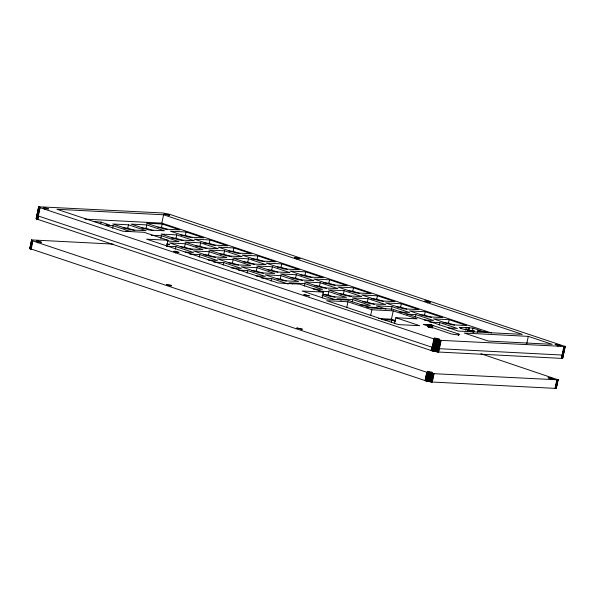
<?xml version="1.0" encoding="UTF-8"?>
<svg xmlns="http://www.w3.org/2000/svg" width="595" height="595" viewBox="0 0 595 595"><rect width="100%" height="100%" fill="white"/><g stroke="black" fill="none" stroke-linecap="round" stroke-linejoin="round"><path stroke-width="0.89" d="M556.028 387.806L556.31 388.275L555.031 388.371L432.29 382.027L426.109 380.926L29.757 248.546L31.55 240.097L32.16 239.949L113.176 244.106M562.543 357.9L562.684 358.279L561.405 358.376L438.664 352.032L432.104 350.827L37.336 219.235L36.131 218.551L38.63 206.77L162.71 212.973L168.891 214.074L565.25 346.513L441.148 340.37L434.967 339.269L40.103 207.677L38.63 206.77M29.869 248.688L31.699 240.016M36.25 218.692L38.779 206.688M29.981 248.77L31.818 239.986M36.355 218.774L38.906 206.658M30.91 244.962L31.267 243.296M37.463 214.133L37.82 212.467M38.705 208.302L39.054 206.636M30.114 248.851L31.885 240.521L31.55 240.097M36.488 218.856L38.972 207.194M30.285 248.941L31.885 240.521M36.659 218.945L39.136 207.283M30.486 249.037L32.056 240.611M36.86 219.042L39.337 207.372M30.709 249.134L32.256 240.7M37.083 219.138L39.56 207.469M30.962 249.231L32.48 240.797M37.336 219.235L39.82 207.573M31.245 249.335L32.732 240.901M37.619 219.339L40.103 207.677M37.924 219.443L38.63 216.111L36.957 215.36L37.135 214.988M37.872 242.849L38.229 241.183C48.954 244.002 30.033 240.64 38.229 241.183M44.96 209.522L45.317 207.856C56.042 210.675 37.121 207.313 45.317 207.856M100.748 223.824L101.098 222.151L109.577 224.977L105.955 224.791L107.873 225.431L113.139 225.706L130.714 231.559L125.448 231.291L126.728 231.715M112.604 228.205L113.139 225.706M123.165 227.907L127.776 228.145L128.49 224.813L146.065 230.674L130.387 229.863L112.812 224.003L128.49 224.813M141.513 228.011L146.125 228.249L146.831 224.917L164.406 230.778L148.728 229.968L131.153 224.107L146.831 224.917M84.862 219.138L161.84 223.118L163.61 214.788L522.343 334.375L458.343 331.073L392.581 309.147L371.25 308.039L347.331 300.066L326 298.965L302.082 290.992L323.412 292.093L322.178 297.931M157.787 227.171L161.476 227.357L162.182 224.025L179.757 229.886L164.079 229.075L146.504 223.214L162.182 224.025M160.843 238.275L161.371 235.776L178.946 241.637L167.879 241.064M166.726 246.107L167.969 240.276L144.05 232.303L122.719 231.195L56.956 209.269L163.61 214.788M171.405 237.978L176.016 238.216L176.722 234.884L194.297 240.744L178.626 239.934L161.052 234.073L176.722 234.884M175.384 249.134L175.912 246.635L193.487 252.488L185.186 252.064M175.339 252.994L175.696 251.328C186.421 254.147 167.493 250.778 175.696 251.328M180.776 235.092L185.387 235.337L186.101 231.998L203.676 237.859L187.998 237.048L170.423 231.187L186.101 231.998M180.887 246.888L184.576 247.081L185.29 243.749L202.865 249.61L187.187 248.799L169.612 242.939L185.29 243.749M195.324 245.951L199.927 246.189L200.641 242.857L218.216 248.717L202.538 247.907L184.963 242.046L200.641 242.857M199.295 257.107L199.831 254.608L217.406 260.461L208.183 259.985M203.773 243.02L209.306 243.31L210.013 239.971L227.588 245.832L211.909 245.021L194.334 239.16L210.013 239.971M203.884 254.816L208.495 255.054L209.202 251.722L226.777 257.583L211.099 256.772L193.524 250.912L209.202 251.722M220.157 253.976L223.846 254.162L224.553 250.83L242.128 256.69L226.45 255.88L208.882 250.019L224.553 250.83M223.214 265.08L223.742 262.581L241.317 268.434L231.172 267.914M228.606 251.038L233.218 251.276L233.932 247.944L251.507 253.805L235.828 252.994L218.253 247.133L233.932 247.944M228.718 262.834L232.407 263.027L233.121 259.695L250.688 265.556L235.018 264.745L217.443 258.885L233.121 259.695M243.154 261.897L247.758 262.135L248.472 258.803L266.047 264.663L250.369 263.853L232.794 257.992L248.472 258.803M247.126 273.053L247.661 270.554L265.236 276.407L256.014 275.931M251.603 258.966L257.137 259.249L257.843 255.917L275.418 261.778L259.74 260.967L242.165 255.106L257.843 255.917M251.715 270.762L256.326 271L257.033 267.668L274.607 273.529L258.929 272.718L241.354 266.858L257.033 267.668M267.988 269.922L271.677 270.108L272.384 266.776L289.958 272.636L274.28 271.826L256.713 265.965L272.384 266.776M271.045 281.026L271.573 278.519L288.27 284.09M277.359 267.036L281.048 267.222L281.755 263.89L299.337 269.751L283.659 268.94L266.084 263.079L281.755 263.89M276.549 278.78L280.238 278.973L280.944 275.641L298.519 281.502L282.848 280.691L265.273 274.83L280.944 275.641M297.128 259.413L297.485 257.747C286.879 256.281 306.983 260.841 297.485 257.747M290.985 277.843L295.589 278.081L296.303 274.749L313.877 280.609L298.199 279.799L280.624 273.938L296.303 274.749M300.356 274.957L304.967 275.195L305.674 271.863L323.249 277.724L307.57 276.913L289.996 271.052L305.674 271.863M304.335 286.113L304.863 283.614L322.438 289.467L313.215 288.992M314.896 285.816L319.508 286.054L320.214 282.722L337.789 288.582L322.111 287.772L304.543 281.911L320.214 282.722M323.345 282.885L328.879 283.168L329.593 279.836L347.168 285.697L331.489 284.886L313.915 279.025L329.593 279.836M323.457 294.681L328.068 294.919L328.775 291.587L346.35 297.441L330.679 296.63L322.765 293.997M339.738 293.833L343.419 294.027L344.133 290.695L361.708 296.555L346.03 295.745L328.455 289.884L344.133 290.695M346.736 307.615L347.978 301.784L371.89 309.757L393.221 310.858L417.14 318.838L395.809 317.73L394.567 323.568M348.187 290.903L352.798 291.141L353.504 287.809L371.079 293.67L355.401 292.859L337.826 286.998L353.504 287.809M352.158 302.059L352.694 299.56L370.269 305.413L360.124 304.893M362.727 301.762L367.338 302L368.045 298.668L385.62 304.528L369.941 303.718L352.366 297.857L368.045 298.668M370.648 315.588L371.89 309.757M371.176 298.831L376.709 299.114L377.423 295.782L394.998 301.643L379.32 300.832L361.745 294.971L377.423 295.782M391.25 309.973L391.964 306.641L409.538 312.501L399.394 311.973M378.465 318.518L391.451 319.195L393.221 310.858M391.265 322.602L391.793 320.103L395.311 321.278M396.939 306.901L400.628 307.087L401.335 303.755L418.91 309.616L403.231 308.805L385.657 302.944L401.335 303.755M415.347 317.113L415.875 314.614L433.45 320.474L424.228 319.998M419.929 314.822L424.54 315.06L425.254 311.728L442.821 317.589L427.151 316.778L409.576 310.917L425.254 311.728M427.507 302.877L427.857 301.211C417.251 299.746 437.362 304.305 427.857 301.211M427.76 326.142L428.11 324.476L431.732 325.101L458.604 334.011C462.865 335.61 451.367 334.368 450.095 333.572L423.231 324.394L428.11 324.476M427.946 326.157L428.296 324.491M428.14 326.172L428.497 324.506M428.177 327.027L428.705 324.528M428.4 327.057L428.928 324.558M428.631 327.086L429.159 324.587M428.876 327.124L429.404 324.625M429.121 327.161L429.657 324.662M429.382 327.205L429.91 324.706M429.642 327.257L430.17 324.758M429.902 327.302L430.43 324.803M430.163 327.362L430.698 324.863M430.43 327.421L430.959 324.915M430.691 327.473L431.226 324.974M430.951 327.54L431.479 325.041M431.204 327.6L431.732 325.101M431.449 327.666L431.977 325.168M431.687 327.733L432.215 325.234M431.918 327.8L432.446 325.301M432.126 327.867L432.662 325.368M432.334 327.934L432.863 325.435M431.063 350.507L431.777 347.175L439.378 348.7L562.111 355.044L563.391 354.947L563.115 354.479M425.016 380.607L426.786 372.277L33.015 241.005M431.39 350.619L433.874 338.949M425.365 380.718L426.786 372.277M431.739 350.723L434.216 339.061M425.722 380.822L427.5 372.492L427.136 372.388M432.104 350.827L434.581 339.165M426.109 380.926L427.879 372.596L427.5 372.492M432.483 350.931L434.967 339.269M426.503 381.031L428.274 372.701L427.879 372.596M432.877 351.035L435.354 339.373M426.905 381.135L428.675 372.805L428.274 372.701M433.279 351.139L435.763 339.477M427.322 381.231L429.092 372.901L428.675 372.805M433.696 351.236L436.172 339.574M439.259 325.086L439.794 322.587L457.369 328.447L448.147 327.971M427.738 381.328L429.508 372.998L429.092 372.901M434.112 351.333L436.589 339.671M428.155 381.417L429.925 373.087L434.06 373.697L558.17 379.841L480.909 353.735M434.536 351.422L437.013 339.76M428.579 381.507L430.349 373.177M434.96 351.511L437.437 339.849M429.002 381.588L430.773 373.258M435.376 351.593L437.861 339.931M429.419 381.663L431.189 373.333M435.793 351.667L438.277 340.005M429.828 381.737L431.598 373.4M436.202 351.742L438.679 340.072M430.222 381.797L431.992 373.467M436.604 351.801L439.08 340.139M430.616 381.856L432.387 373.526M436.99 351.861L439.467 340.199M430.988 381.908L432.758 373.571M437.362 351.913L439.839 340.243M431.345 381.945L433.115 373.615M437.719 351.957L440.196 340.288M431.68 381.983L433.45 373.653M438.054 351.987L440.538 340.325M432 382.012L433.77 373.675M438.374 352.017L440.85 340.347M432.29 382.027L434.06 373.697M438.664 352.032L441.148 340.37M442.925 322.75L448.459 323.033L449.166 319.701L466.74 325.562L451.062 324.751L433.487 318.89L449.166 319.701M458.247 335.677L458.604 334.011M465.721 330.262L466.249 327.763L465.216 327.421L473.003 328.113L481.474 330.939L477.859 330.753L477.502 332.419M467.64 330.917L468.347 327.577M468.853 330.426L469.388 327.927M472.475 330.612L473.003 328.113M526.724 343.873L528.315 336.368L552.234 344.341L488.242 341.039L464.323 333.066L528.315 336.368M550.799 379.67L551.156 378.004C540.558 376.538 560.646 381.097 551.156 378.004M557.887 346.342L558.236 344.676C547.638 343.211 567.734 347.77 558.236 344.676M555.031 388.371L556.801 380.041M561.405 358.376L563.881 346.714M555.299 388.386L557.069 380.049M561.673 358.391L564.157 346.721M555.544 388.386L557.314 380.056M561.918 358.391L564.395 346.729M555.752 388.379L557.53 380.049M562.134 358.383L564.61 346.721M555.938 388.364L557.798 379.476M562.312 358.368L564.886 346.149M556.094 388.342L557.939 379.558M562.468 358.346L564.952 346.684M556.221 388.312L558.043 379.64M562.595 358.316L565.124 346.312M556.31 388.275L558.117 379.714M562.684 358.279L565.205 346.387M36.578 218.298L36.131 218.551M93.311 221.459L101.098 222.151M151.227 235.248L161.371 235.776M167.969 240.276L146.638 239.168L278.17 283.019L299.501 284.12L323.412 292.093M166.808 244.374L169.575 244.515L166.935 243.638M166.689 246.159L175.912 246.635M189.686 254.08L199.831 254.608M213.598 262.053L223.742 262.581M238.439 270.071L247.661 270.554M261.428 277.999L271.573 278.519M304.863 283.614L289.185 282.804L292.703 283.971M318.637 291.059L328.775 291.587M352.694 299.56L337.015 298.75L341.411 300.215M347.978 301.784L326.648 300.683L398.39 324.602L419.728 325.703L395.809 317.73M391.964 306.641L376.285 305.83L385.954 309.05M366.468 307.005L376.605 307.533L381.001 308.998M406.653 314.138L415.875 314.614M381.648 319.582L391.793 320.103M429.649 322.059L439.794 322.587M466.249 327.763L459.228 327.399L461.4 328.12L460.054 328.053C464.702 330.18 469.805 329.883 474.624 331.125L469.358 330.85L473.754 332.315M429.508 372.998L429.925 373.087M161.84 223.118L491.485 333.014M488.555 332.836L485.037 331.66L479.778 331.393L477.859 330.753M161.476 227.357L167.626 229.41M185.387 235.337L192.423 237.68M209.306 243.31L215.457 245.356M233.218 251.276L240.254 253.626M257.137 259.249L264.165 261.599M281.048 267.222L287.199 269.275M304.967 275.195L311.996 277.538M328.879 283.168L335.03 285.221M352.798 291.141L359.826 293.484M376.709 299.114L383.745 301.457M400.628 307.087L406.779 309.14M424.54 315.06L431.568 317.403M448.459 323.033L454.61 325.086M146.125 228.249L153.153 230.592M176.016 238.216L183.044 240.559M199.927 246.189L206.963 248.532M223.846 254.162L231.753 256.802M247.758 262.135L254.794 264.478M271.677 270.108L277.828 272.16M295.589 278.081L302.624 280.424M319.508 286.054L326.536 288.397M343.419 294.027L351.333 296.667M367.338 302L374.367 304.342M127.776 228.145L134.812 230.488M184.576 247.081L192.49 249.714M208.495 255.054L215.524 257.397M232.407 263.027L238.558 265.08M256.326 271L263.354 273.343M280.238 278.973L286.388 281.026M328.068 294.919L335.097 297.262M322.044 295.351L334.345 299.449M391.451 319.195L395.72 320.616M38.325 216.007L432.104 347.279M166.719 284.47C169.917 286.872 176.232 285.555 166.719 284.47M434.558 338.079C437.756 340.474 444.071 339.157 434.558 338.079M427.47 371.406C430.676 373.801 436.99 372.485 427.47 371.406M309.318 295.871L303.963 294.681L309.318 295.871M302.238 329.199L296.883 328.009L302.238 329.199M169.516 215.197L164.153 213.999L169.516 215.197"/></g></svg>
